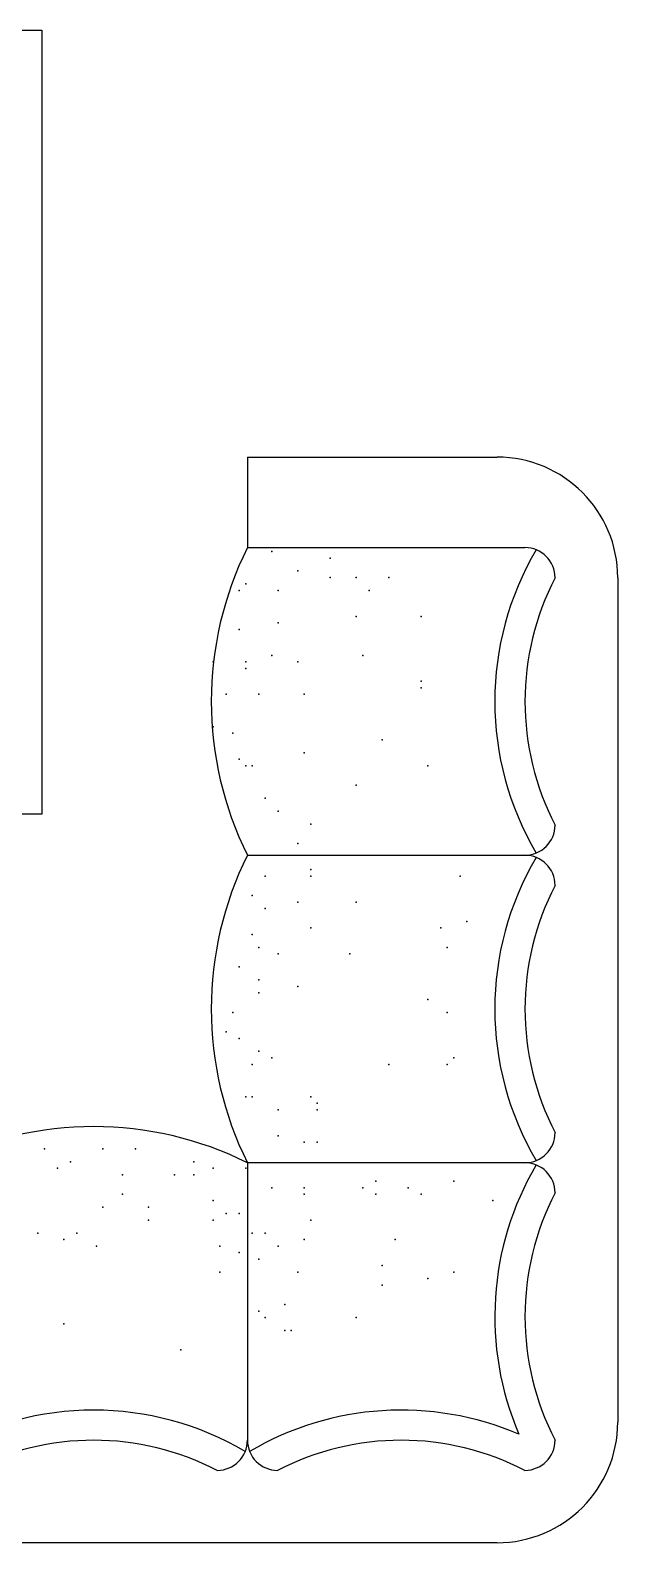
# Model space of a CAD drawing. Header units: inches. Extents: x 10.2 to 52.7, y 13.8 to 38.6.
# Drawn here: x 40.942 to 41.916, y 25.015 to 27.523 of the extents above; entities that cross this region are included whole.
import ezdxf

# ---------------------------------------------------------------- set-up
doc = ezdxf.new("R2010")
doc.units = ezdxf.units.IN
doc.header["$MEASUREMENT"] = 0
doc.layers.add('02', color=2, linetype='Continuous')

msp = doc.modelspace()

# ---------------------------------------------------------------- linework, layer by layer
at = {"layer": '02'}
for p, q in [((39.0117, 27.5233), (40.9617, 27.5233)), ((40.9617, 27.5233), (40.9617, 26.2233)), ((41.3025, 26.8154), (41.3025, 26.6654)), ((41.3025, 26.8154), (41.7164, 26.8154)), ((41.3025, 26.6654), (41.7625, 26.6654)), ((41.9164, 26.6154), (41.9164, 25.2154)), ((40.9617, 26.2233), (39.0117, 26.2233)), ((41.3025, 26.1554), (41.7625, 26.1554)), ((41.3025, 25.6454), (41.3025, 25.1854)), ((41.7625, 25.6454), (41.3025, 25.6454)), ((41.7164, 25.0154), (39.3125, 25.0154))]:
    msp.add_line(p, q, dxfattribs=at)
for centre, radius, start, end in [((41.7164, 26.6154), 0.2, 0, 90), ((41.8144, 26.4104), 0.5719, 153.519, 206.481), ((42.2078, 26.4104), 0.4952, 149.4911, 210.5089), ((41.7625, 26.6154), 0.05, 0, 90), ((42.2078, 26.4104), 0.4452, 152.5861, 207.4139), ((41.7625, 26.2054), 0.05, 270, 0), ((41.8144, 25.9004), 0.5719, 153.519, 206.481), ((42.2078, 25.9004), 0.4952, 149.4911, 210.5089), ((41.7625, 26.1054), 0.05, 0, 90), ((42.2078, 25.9004), 0.4452, 152.5861, 207.4139), ((41.0475, 25.1335), 0.5719, 63.519, 116.481), ((41.7625, 25.6954), 0.05, 270, 0), ((42.2078, 25.3904), 0.4952, 149.4911, 203.1887), ((41.7625, 25.5954), 0.05, 0, 90), ((42.2078, 25.3904), 0.4452, 152.5861, 207.4139), ((41.0475, 24.7401), 0.4952, 59.4911, 120.5089), ((41.5575, 24.7401), 0.4952, 66.8113, 120.5089), ((41.7164, 25.2154), 0.2, 270, 0), ((41.0475, 24.7401), 0.4452, 62.5861, 117.4139), ((41.2525, 25.1854), 0.05, 270, 0), ((41.3525, 25.1854), 0.05, 180, 270), ((41.5575, 24.7401), 0.4452, 62.5861, 117.4139), ((41.7625, 25.1854), 0.05, 270, 0)]:
    msp.add_arc(centre, radius, start, end, dxfattribs=at)
for p in [(41.3429, 26.659), (41.4398, 26.6482), (41.3859, 26.6267), (41.4398, 26.6159), (41.4829, 26.6159), (41.5367, 26.6159), (41.289, 26.5944), (41.2998, 26.6052), (41.3536, 26.5944), (41.5044, 26.5944), (41.3536, 26.5406), (41.4829, 26.5514), (41.5906, 26.5514), (41.289, 26.5298), (41.3429, 26.4868), (41.4937, 26.4868), (41.2459, 26.476), (41.2998, 26.476), (41.2998, 26.4652), (41.3859, 26.476), (41.5906, 26.4437), (41.2675, 26.4222), (41.3213, 26.4222), (41.3967, 26.4222), (41.5906, 26.433), (41.2459, 26.3684), (41.2782, 26.3576), (41.526, 26.3468), (41.289, 26.3145), (41.3967, 26.3253), (41.2998, 26.3038), (41.3105, 26.3038), (41.6014, 26.3038), (41.4829, 26.2715), (41.3321, 26.25), (41.3536, 26.2284), (41.4075, 26.2069), (41.3859, 26.1746), (41.3321, 26.1208), (41.4075, 26.1316), (41.4075, 26.1208), (41.6552, 26.1208), (41.3105, 26.0885), (41.3321, 26.067), (41.3859, 26.0777), (41.4829, 26.0777), (41.4075, 26.0347), (41.6229, 26.0347), (41.666, 26.0454), (41.3105, 26.0239), (41.3213, 26.0024), (41.3536, 25.9916), (41.4721, 25.9916), (41.6337, 26.0024), (41.289, 25.9701), (41.3213, 25.9486), (41.3859, 25.9378), (41.3213, 25.927), (41.6014, 25.9163), (41.2782, 25.8948), (41.6337, 25.8948), (41.2675, 25.8625), (41.289, 25.8517), (41.3105, 25.8086), (41.3213, 25.8302), (41.3429, 25.8194), (41.5367, 25.8086), (41.6337, 25.8086), (41.6444, 25.8194), (41.2998, 25.7548), (41.3105, 25.7548), (41.3536, 25.7333), (41.4075, 25.7548), (41.4183, 25.7441), (41.4183, 25.7333), (41.3536, 25.6902), (40.9659, 25.6687), (41.0628, 25.6687), (41.1167, 25.6687), (41.3967, 25.6795), (41.4183, 25.6795), (40.9874, 25.6364), (41.0089, 25.6472), (41.2136, 25.6472), (41.2459, 25.6364), (41.2998, 25.6364), (41.0951, 25.6256), (41.1813, 25.6256), (41.2136, 25.6256), (41.5152, 25.6149), (41.6444, 25.6149), (41.0951, 25.5934), (41.2459, 25.5826), (41.3429, 25.6041), (41.3967, 25.6041), (41.3967, 25.5934), (41.4937, 25.6041), (41.5152, 25.5934), (41.5691, 25.6041), (41.5906, 25.5934), (41.7091, 25.5826), (41.0628, 25.5718), (41.1382, 25.5718), (41.2675, 25.5611), (41.289, 25.5611), (41.1382, 25.5503), (41.2459, 25.5503), (41.4075, 25.5503), (40.9551, 25.5288), (40.9982, 25.518), (41.0197, 25.5288), (41.052, 25.5072), (41.2567, 25.5072), (41.3105, 25.5288), (41.3321, 25.5288), (41.3536, 25.5072), (41.3967, 25.518), (41.5475, 25.518), (41.289, 25.4965), (41.3213, 25.4857), (41.2567, 25.4642), (41.3859, 25.4642), (41.526, 25.475), (41.6444, 25.4642), (41.526, 25.4427), (41.6014, 25.4534), (41.3644, 25.4104), (41.3213, 25.3996), (41.3321, 25.3888), (41.4829, 25.3888), (40.9982, 25.3781), (41.3644, 25.3673), (41.3752, 25.3673), (41.1921, 25.335)]:
    msp.add_point(p, dxfattribs=at)

doc.saveas('drawing.dxf')
